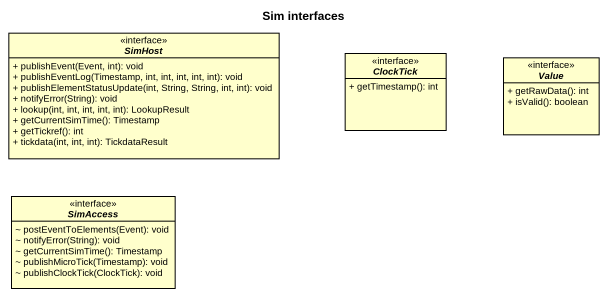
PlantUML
@startuml
title Sim interfaces
hide circle
hide empty members
skinparam classAttributeIconSize 0
interface SimHost <<interface>> {
  + publishEvent(Event, int): void
  + publishEventLog(Timestamp, int, int, int, int, int): void
  + publishElementStatusUpdate(int, String, String, int, int): void
  + notifyError(String): void
  + lookup(int, int, int, int, int): LookupResult
  + getCurrentSimTime(): Timestamp
  + getTickref(): int
  + tickdata(int, int, int): TickdataResult
}
interface ClockTick <<interface>> {
  + getTimestamp(): int
}
interface Value <<interface>> {
  + getRawData(): int
  + isValid(): boolean
}
interface SimAccess <<interface>> {
  ~ postEventToElements(Event): void
  ~ notifyError(String): void
  ~ getCurrentSimTime(): Timestamp
  ~ publishMicroTick(Timestamp): void
  ~ publishClockTick(ClockTick): void
}
@enduml
